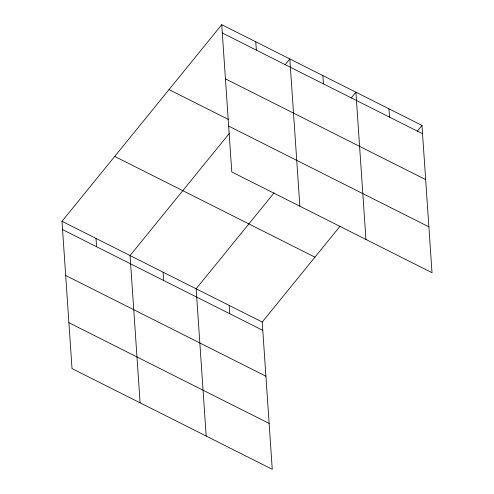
<?xml version="1.0" encoding="UTF-8"?>
<svg xmlns="http://www.w3.org/2000/svg" width="494" height="494" viewBox="0 0 494 494"><rect width="100%" height="100%" fill="white"/><g stroke="black" fill="none" stroke-linecap="round" stroke-linejoin="round"><path stroke-width="0.74" d="M340.187 226.085L262.221 322.039L272.256 469.3L72.025 368.567L61.991 221.306L221.744 24.7L421.975 125.433L432.009 272.694L231.779 171.961L221.744 24.7M229.475 133.213L130.064 255.559L140.105 402.814M285.069 64.794L289.817 58.953L299.858 206.208M274.114 192.839L196.143 288.799L206.183 436.06M351.148 98.034L355.896 92.193L365.937 239.454M417.22 131.281L421.975 125.433M222.306 33.005L422.537 133.744M225.437 78.861L425.667 179.594M169.022 89.581L228.253 119.375M228.654 126.106L428.885 226.839M114.707 156.425L314.937 257.158M61.991 221.306L262.221 322.039M62.553 229.611L262.783 330.35M65.683 275.467L265.914 376.2M68.901 322.712L269.131 423.444M388.932 108.816L389.5 117.121M322.86 75.57L323.422 83.881M255.781 41.823L256.349 50.135M229.179 305.422L229.747 313.727M163.106 272.175L163.668 280.487M96.027 238.429L96.596 246.741"/></g></svg>
